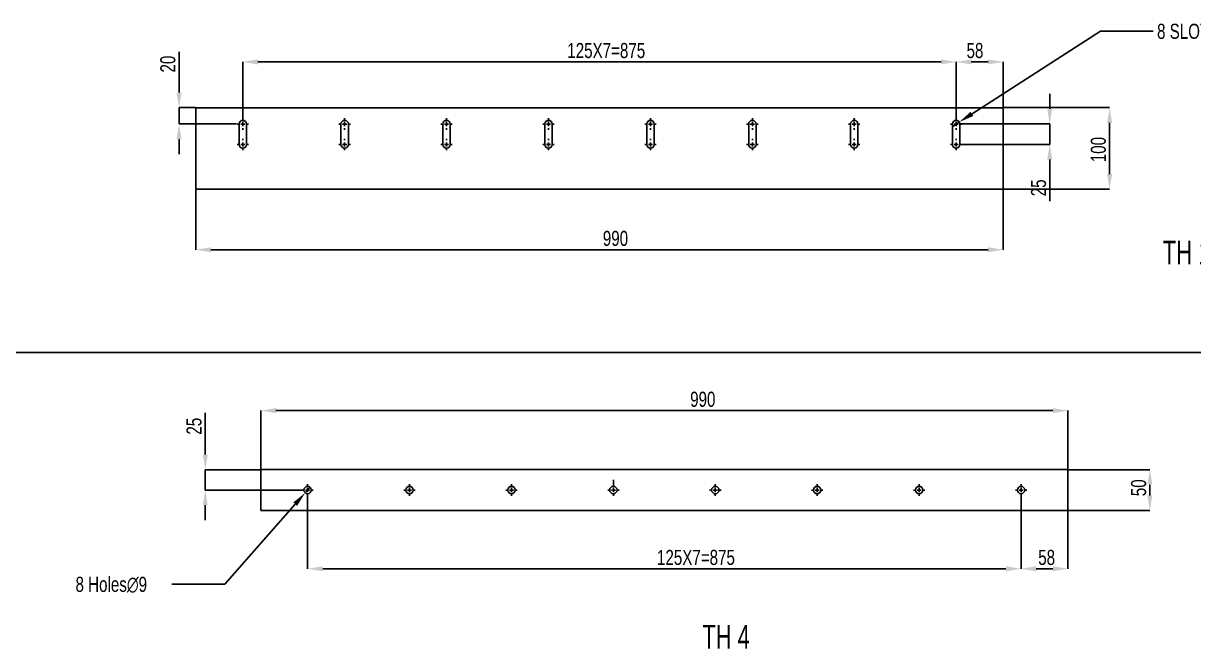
# Model space of a CAD drawing. Header units: millimetres. Extents: x 122 to 2816, y -707 to 556.
# Drawn here: x 1600.7 to 1744.2, y -226.1 to -149.4 of the extents above; entities that cross this region are included whole.
import ezdxf

# ---------------------------------------------------------------- set-up
doc = ezdxf.new("R2010")
doc.units = ezdxf.units.MM
doc.header["$PDSIZE"] = -1
doc.layers.add('FORMAT', color=7, linetype='Continuous')
doc.styles.add('SLDTEXTSTYLE0', font='TXT', dxfattribs={"width": 0.7})
doc.styles.add('SLDTEXTSTYLE10', font='TXT', dxfattribs={"width": 0.6875})
doc.styles.add('SLDTEXTSTYLE7', font='TXT', dxfattribs={"width": 0.75})
doc.dimstyles.new('SLDDIMSTYLE18', dxfattribs={"dimtxt": 1.852083, "dimasz": 1.852083, "dimexe": 0, "dimexo": 0.625, "dimgap": 0.463021, "dimtad": 1, "dimdec": 0, "dimlfac": 10, "dimrnd": 1e-09, "dimzin": 12, "dimtxsty": 'SLDTEXTSTYLE7', "dimsah": 1, "dimcen": 2.5, "dimazin": 3, "dimtfac": 1, "dimtdec": 0, "dimtmove": 0, "dimatfit": 3, "dimfrac": 2, "dimtzin": 12})
doc.dimstyles.new('SLDDIMSTYLE20', dxfattribs={"dimtxt": 1.852083, "dimasz": 1.852083, "dimexe": 0, "dimexo": 0.625, "dimgap": 0.463021, "dimtad": 1, "dimdec": 0, "dimlfac": 10, "dimrnd": 1e-09, "dimzin": 12, "dimtxsty": 'SLDTEXTSTYLE7', "dimblk1": 'NONE', "dimsah": 1, "dimcen": 0, "dimazin": 3, "dimtfac": 1, "dimtdec": 0, "dimtmove": 0, "dimatfit": 3, "dimldrblk": 'NONE', "dimfrac": 2, "dimtzin": 12})
doc.dimstyles.new('SLDDIMSTYLE21', dxfattribs={"dimtxt": 1.852083, "dimasz": 1.852083, "dimexe": 0, "dimexo": 0.625, "dimgap": 0.463021, "dimtad": 1, "dimdec": 0, "dimlfac": 10, "dimrnd": 1e-09, "dimzin": 12, "dimtxsty": 'SLDTEXTSTYLE7', "dimsah": 1, "dimcen": 2.5, "dimazin": 3, "dimtfac": 1, "dimtdec": 0, "dimtmove": 0, "dimatfit": 0, "dimfrac": 2, "dimtzin": 12})
doc.dimstyles.new('SLDDIMSTYLE54', dxfattribs={"dimtxt": 1.852083, "dimasz": 1.852083, "dimexe": 0, "dimexo": 0.625, "dimgap": 0.463021, "dimtad": 1, "dimdec": 0, "dimlfac": 10, "dimrnd": 1e-09, "dimzin": 12, "dimtxsty": 'SLDTEXTSTYLE7', "dimblk1": 'NONE', "dimsah": 1, "dimcen": 0, "dimazin": 3, "dimtfac": 1, "dimtdec": 0, "dimtmove": 0, "dimatfit": 3, "dimldrblk": 'NONE', "dimfrac": 2, "dimtzin": 12})

# ---------------------------------------------------------------- blocks, each defined once
blk = doc.blocks.new('*D1324')
at = {"layer": 'Defpoints', "color": 0}
for p in [(1621.86, -169.74), (1720.86, -169.74), (1720.86, -177.16)]:
    blk.add_point(p, dxfattribs=at)
at = {"layer": 'FORMAT', "color": 0, "lineweight": -2}
for p, q in [((1621.86, -169.81), (1621.86, -177.16)), ((1720.86, -169.81), (1720.86, -177.16)), ((1623.71, -177.16), (1719.01, -177.16))]:
    blk.add_line(p, q, dxfattribs=at)
at = {"layer": 'FORMAT', "color": 0}
for points in [[(1623.71, -176.85), (1623.71, -177.47), (1621.86, -177.16)], [(1719.01, -176.85), (1719.01, -177.47), (1720.86, -177.16)]]:
    blk.add_solid(points, dxfattribs=at)
at = {"layer": 'FORMAT', "color": 0, "insert": (1673.32, -174.84), "char_height": 1.852, "attachment_point": 2, "style": 'SLDTEXTSTYLE7'}
blk.add_mtext('\\A1;990', dxfattribs=at)
blk = doc.blocks.new('*D1325')
at = {"layer": 'Defpoints', "color": 0}
for p in [(1720.86, -159.74), (1733.92, -159.74), (1720.86, -169.74)]:
    blk.add_point(p, dxfattribs=at)
at = {"layer": 'FORMAT', "color": 0, "lineweight": -2}
for p, q in [((1720.92, -159.74), (1733.92, -159.74)), ((1733.92, -167.89), (1733.92, -161.6)), ((1720.92, -169.74), (1733.92, -169.74))]:
    blk.add_line(p, q, dxfattribs=at)
at = {"layer": 'FORMAT', "color": 0}
for points in [[(1733.61, -161.6), (1734.23, -161.6), (1733.92, -159.74)], [(1733.61, -167.89), (1734.23, -167.89), (1733.92, -169.74)]]:
    blk.add_solid(points, dxfattribs=at)
at = {"layer": 'FORMAT', "color": 0, "insert": (1731.61, -164.88), "char_height": 1.852, "attachment_point": 2, "rotation": 90, "style": 'SLDTEXTSTYLE7'}
blk.add_mtext('\\A1;100', dxfattribs=at)
blk = doc.blocks.new('*D1326')
at = {"layer": 'Defpoints', "color": 0}
for p in [(1720.86, -154.13), (1720.86, -159.74), (1715.11, -161.04)]:
    blk.add_point(p, dxfattribs=at)
at = {"layer": 'FORMAT', "color": 0, "lineweight": -2}
for p, q in [((1715.11, -160.98), (1715.11, -154.13)), ((1716.96, -154.13), (1719.01, -154.13)), ((1720.86, -159.68), (1720.86, -154.13))]:
    blk.add_line(p, q, dxfattribs=at)
at = {"layer": 'FORMAT', "color": 0}
for points in [[(1716.96, -153.82), (1716.96, -154.44), (1715.11, -154.13)], [(1719.01, -153.82), (1719.01, -154.44), (1720.86, -154.13)]]:
    blk.add_solid(points, dxfattribs=at)
at = {"layer": 'FORMAT', "color": 0, "insert": (1717.41, -151.81), "char_height": 1.852, "attachment_point": 2, "style": 'SLDTEXTSTYLE7'}
blk.add_mtext('\\A1;58', dxfattribs=at)
blk = doc.blocks.new('*D1327')
at = {"layer": 'Defpoints', "color": 0}
for p in [(1627.61, -154.13), (1627.61, -161.04), (1715.11, -161.04)]:
    blk.add_point(p, dxfattribs=at)
at = {"layer": 'FORMAT', "color": 0, "lineweight": -2}
for p, q in [((1627.61, -160.98), (1627.61, -154.13)), ((1713.26, -154.13), (1629.46, -154.13)), ((1715.11, -160.98), (1715.11, -154.13))]:
    blk.add_line(p, q, dxfattribs=at)
at = {"layer": 'FORMAT', "color": 0}
for points in [[(1629.46, -153.82), (1629.46, -154.44), (1627.61, -154.13)], [(1713.26, -153.82), (1713.26, -154.44), (1715.11, -154.13)]]:
    blk.add_solid(points, dxfattribs=at)
at = {"layer": 'FORMAT', "color": 0, "insert": (1672.19, -151.81), "char_height": 1.8521, "attachment_point": 2, "style": 'SLDTEXTSTYLE7'}
blk.add_mtext('\\A1;125X7=875', dxfattribs=at)
blk = doc.blocks.new('*D1328')
at = {"layer": 'Defpoints', "color": 0}
for p in [(1715.56, -161.74), (1726.58, -161.74), (1715.56, -164.24)]:
    blk.add_point(p, dxfattribs=at)
at = {"layer": 'FORMAT', "color": 0, "lineweight": -2}
for p, q in [((1726.58, -159.89), (1726.58, -158.04)), ((1715.62, -161.74), (1726.58, -161.74)), ((1726.58, -161.74), (1726.58, -164.24)), ((1715.62, -164.24), (1726.58, -164.24)), ((1726.58, -166.1), (1726.58, -171.19))]:
    blk.add_line(p, q, dxfattribs=at)
at = {"layer": 'FORMAT', "color": 0}
for points in [[(1726.27, -159.89), (1726.89, -159.89), (1726.58, -161.74)], [(1726.27, -166.1), (1726.89, -166.1), (1726.58, -164.24)]]:
    blk.add_solid(points, dxfattribs=at)
at = {"layer": 'FORMAT', "color": 0, "insert": (1724.27, -169.57), "char_height": 1.852, "attachment_point": 2, "rotation": 90, "style": 'SLDTEXTSTYLE7'}
blk.add_mtext('\\A1;25', dxfattribs=at)
blk = doc.blocks.new('*D1329')
at = {"layer": 'Defpoints', "color": 0}
for p in [(1714.73, -161.99), (1715.49, -161.5)]:
    blk.add_point(p, dxfattribs=at)
at = {"layer": 'FORMAT', "color": 0, "lineweight": -2}
for p, q in [((1732.79, -150.38), (1717.05, -160.5)), ((1739.28, -150.38), (1732.79, -150.38)), ((1714.73, -161.99), (1715.49, -161.5))]:
    blk.add_line(p, q, dxfattribs=at)
at = {"layer": 'FORMAT', "color": 0}
blk.add_solid([(1716.88, -160.24), (1717.21, -160.76), (1715.49, -161.5)], dxfattribs=at)
at = {"layer": 'FORMAT', "color": 0, "insert": (1739.74, -149.45), "char_height": 1.8521, "attachment_point": 1, "style": 'SLDTEXTSTYLE7'}
blk.add_mtext('\\A1;8 SLOT∅9X25', dxfattribs=at)
blk = doc.blocks.new('_None')
blk = doc.blocks.new('*D1330')
at = {"layer": 'Defpoints', "color": 0}
for p in [(1619.8, -159.74), (1621.86, -159.74), (1626.91, -161.74)]:
    blk.add_point(p, dxfattribs=at)
at = {"layer": 'FORMAT', "color": 0, "lineweight": -2}
for p, q in [((1619.8, -157.89), (1619.8, -152.9)), ((1621.8, -159.74), (1619.8, -159.74)), ((1619.8, -161.74), (1619.8, -159.74)), ((1626.85, -161.74), (1619.8, -161.74)), ((1619.8, -163.6), (1619.8, -165.45))]:
    blk.add_line(p, q, dxfattribs=at)
at = {"layer": 'FORMAT', "color": 0}
for points in [[(1619.49, -157.89), (1620.11, -157.89), (1619.8, -159.74)], [(1619.49, -163.6), (1620.11, -163.6), (1619.8, -161.74)]]:
    blk.add_solid(points, dxfattribs=at)
at = {"layer": 'FORMAT', "color": 0, "insert": (1617.49, -154.4), "char_height": 1.852, "attachment_point": 2, "rotation": 90, "style": 'SLDTEXTSTYLE7'}
blk.add_mtext('\\A1;20', dxfattribs=at)
blk = doc.blocks.new('SW_CENTERMARKSYMBOL_116')
at = {"layer": 'FORMAT', "color": 0}
for p, q in [((-0.5, 0), (-0.7, 0)), ((0, 0), (-0.25, 0)), ((0, 0.5), (0, 0.7)), ((0, 0), (0, 0.25)), ((0, 0), (0, -0.25)), ((0, 0), (0.25, 0)), ((0.5, 0), (0.7, 0)), ((0, -0.5), (0, -0.7)), ((-0.5, -2.5), (-0.7, -2.5)), ((0, -2.5), (-0.25, -2.5)), ((0, -2), (0, -1.8)), ((0, -2.5), (0, -2.25)), ((0, -2.5), (0, -2.75)), ((0, -2.5), (0.25, -2.5)), ((0.5, -2.5), (0.7, -2.5)), ((0, -3), (0, -3.2))]:
    blk.add_line(p, q, dxfattribs=at)
blk = doc.blocks.new('SW_CENTERMARKSYMBOL_117')
at = {"layer": 'FORMAT', "color": 0}
for p, q in [((-0.5, 0), (-0.7, 0)), ((0, 0), (-0.25, 0)), ((0, 0.5), (0, 0.7)), ((0, 0), (0, 0.25)), ((0, 0), (0, -0.25)), ((0, 0), (0.25, 0)), ((0.5, 0), (0.7, 0)), ((0, -0.5), (0, -0.7)), ((-0.5, -2.5), (-0.7, -2.5)), ((0, -2.5), (-0.25, -2.5)), ((0, -2), (0, -1.8)), ((0, -2.5), (0, -2.25)), ((0, -2.5), (0, -2.75)), ((0, -2.5), (0.25, -2.5)), ((0.5, -2.5), (0.7, -2.5)), ((0, -3), (0, -3.2))]:
    blk.add_line(p, q, dxfattribs=at)
blk = doc.blocks.new('SW_CENTERMARKSYMBOL_118')
at = {"layer": 'FORMAT', "color": 0}
for p, q in [((-0.5, 0), (-0.7, 0)), ((0, 0), (-0.25, 0)), ((0, 0.5), (0, 0.7)), ((0, 0), (0, 0.25)), ((0, 0), (0, -0.25)), ((0, 0), (0.25, 0)), ((0.5, 0), (0.7, 0)), ((0, -0.5), (0, -0.7)), ((-0.5, -2.5), (-0.7, -2.5)), ((0, -2.5), (-0.25, -2.5)), ((0, -2), (0, -1.8)), ((0, -2.5), (0, -2.25)), ((0, -2.5), (0, -2.75)), ((0, -2.5), (0.25, -2.5)), ((0.5, -2.5), (0.7, -2.5)), ((0, -3), (0, -3.2))]:
    blk.add_line(p, q, dxfattribs=at)
blk = doc.blocks.new('SW_CENTERMARKSYMBOL_119')
at = {"layer": 'FORMAT', "color": 0}
for p, q in [((-0.5, 0), (-0.7, 0)), ((0, 0), (-0.25, 0)), ((0, 0.5), (0, 0.7)), ((0, 0), (0, 0.25)), ((0, 0), (0, -0.25)), ((0, 0), (0.25, 0)), ((0.5, 0), (0.7, 0)), ((0, -0.5), (0, -0.7)), ((-0.5, -2.5), (-0.7, -2.5)), ((0, -2.5), (-0.25, -2.5)), ((0, -2), (0, -1.8)), ((0, -2.5), (0, -2.25)), ((0, -2.5), (0, -2.75)), ((0, -2.5), (0.25, -2.5)), ((0.5, -2.5), (0.7, -2.5)), ((0, -3), (0, -3.2))]:
    blk.add_line(p, q, dxfattribs=at)
blk = doc.blocks.new('SW_CENTERMARKSYMBOL_120')
at = {"layer": 'FORMAT', "color": 0}
for p, q in [((-0.5, 0), (-0.7, 0)), ((0, 0), (-0.25, 0)), ((0, 0.5), (0, 0.7)), ((0, 0), (0, 0.25)), ((0, 0), (0, -0.25)), ((0, 0), (0.25, 0)), ((0.5, 0), (0.7, 0)), ((0, -0.5), (0, -0.7)), ((-0.5, -2.5), (-0.7, -2.5)), ((0, -2.5), (-0.25, -2.5)), ((0, -2), (0, -1.8)), ((0, -2.5), (0, -2.25)), ((0, -2.5), (0, -2.75)), ((0, -2.5), (0.25, -2.5)), ((0.5, -2.5), (0.7, -2.5)), ((0, -3), (0, -3.2))]:
    blk.add_line(p, q, dxfattribs=at)
blk = doc.blocks.new('SW_CENTERMARKSYMBOL_121')
at = {"layer": 'FORMAT', "color": 0}
for p, q in [((-0.5, 0), (-0.7, 0)), ((0, 0), (-0.25, 0)), ((0, 0.5), (0, 0.7)), ((0, 0), (0, 0.25)), ((0, 0), (0, -0.25)), ((0, 0), (0.25, 0)), ((0.5, 0), (0.7, 0)), ((0, -0.5), (0, -0.7)), ((-0.5, -2.5), (-0.7, -2.5)), ((0, -2.5), (-0.25, -2.5)), ((0, -2), (0, -1.8)), ((0, -2.5), (0, -2.25)), ((0, -2.5), (0, -2.75)), ((0, -2.5), (0.25, -2.5)), ((0.5, -2.5), (0.7, -2.5)), ((0, -3), (0, -3.2))]:
    blk.add_line(p, q, dxfattribs=at)
blk = doc.blocks.new('SW_CENTERMARKSYMBOL_122')
at = {"layer": 'FORMAT', "color": 0}
for p, q in [((-0.5, 0), (-0.7, 0)), ((0, 0), (-0.25, 0)), ((0, 0.5), (0, 0.7)), ((0, 0), (0, 0.25)), ((0, 0), (0, -0.25)), ((0, 0), (0.25, 0)), ((0.5, 0), (0.7, 0)), ((0, -0.5), (0, -0.7)), ((-0.5, -2.5), (-0.7, -2.5)), ((0, -2.5), (-0.25, -2.5)), ((0, -2), (0, -1.8)), ((0, -2.5), (0, -2.25)), ((0, -2.5), (0, -2.75)), ((0, -2.5), (0.25, -2.5)), ((0.5, -2.5), (0.7, -2.5)), ((0, -3), (0, -3.2))]:
    blk.add_line(p, q, dxfattribs=at)
blk = doc.blocks.new('SW_CENTERMARKSYMBOL_123')
at = {"layer": 'FORMAT', "color": 0}
for p, q in [((-0.5, 0), (-0.7, 0)), ((0, 0), (-0.25, 0)), ((0, 0.5), (0, 0.7)), ((0, 0), (0, 0.25)), ((0, 0), (0, -0.25)), ((0, 0), (0.25, 0)), ((0.5, 0), (0.7, 0)), ((0, -0.5), (0, -0.7)), ((-0.5, -2.5), (-0.7, -2.5)), ((0, -2.5), (-0.25, -2.5)), ((0, -2), (0, -1.8)), ((0, -2.5), (0, -2.25)), ((0, -2.5), (0, -2.75)), ((0, -2.5), (0.25, -2.5)), ((0.5, -2.5), (0.7, -2.5)), ((0, -3), (0, -3.2))]:
    blk.add_line(p, q, dxfattribs=at)
blk = doc.blocks.new('*D1331')
at = {"layer": 'Defpoints', "color": 0}
for p in [(1629.81, -196.88), (1629.81, -204.12), (1728.81, -204.12)]:
    blk.add_point(p, dxfattribs=at)
at = {"layer": 'FORMAT', "color": 0, "lineweight": -2}
for p, q in [((1629.81, -204.05), (1629.81, -196.88)), ((1726.96, -196.88), (1631.67, -196.88)), ((1728.81, -204.05), (1728.81, -196.88))]:
    blk.add_line(p, q, dxfattribs=at)
at = {"layer": 'FORMAT', "color": 0}
for points in [[(1631.67, -196.57), (1631.67, -197.19), (1629.81, -196.88)], [(1726.96, -196.57), (1726.96, -197.19), (1728.81, -196.88)]]:
    blk.add_solid(points, dxfattribs=at)
at = {"layer": 'FORMAT', "color": 0, "insert": (1684.03, -194.56), "char_height": 1.852, "attachment_point": 2, "style": 'SLDTEXTSTYLE7'}
blk.add_mtext('\\A1;990', dxfattribs=at)
blk = doc.blocks.new('*D1332')
at = {"layer": 'Defpoints', "color": 0}
for p in [(1728.81, -204.12), (1738.86, -204.12), (1728.81, -209.12)]:
    blk.add_point(p, dxfattribs=at)
at = {"layer": 'FORMAT', "color": 0, "lineweight": -2}
for p, q in [((1728.88, -204.12), (1738.86, -204.12)), ((1738.86, -207.27), (1738.86, -205.97)), ((1728.88, -209.12), (1738.86, -209.12))]:
    blk.add_line(p, q, dxfattribs=at)
at = {"layer": 'FORMAT', "color": 0}
for points in [[(1738.56, -205.97), (1739.17, -205.97), (1738.86, -204.12)], [(1738.56, -207.27), (1739.17, -207.27), (1738.86, -209.12)]]:
    blk.add_solid(points, dxfattribs=at)
at = {"layer": 'FORMAT', "color": 0, "insert": (1736.55, -206.34), "char_height": 1.852, "attachment_point": 2, "rotation": 90, "style": 'SLDTEXTSTYLE7'}
blk.add_mtext('\\A1;50', dxfattribs=at)
blk = doc.blocks.new('*D1333')
at = {"layer": 'Defpoints', "color": 0}
for p in [(1723.06, -207.32), (1728.81, -209.12), (1728.81, -216.27)]:
    blk.add_point(p, dxfattribs=at)
at = {"layer": 'FORMAT', "color": 0, "lineweight": -2}
for p, q in [((1723.06, -207.38), (1723.06, -216.27)), ((1728.81, -209.18), (1728.81, -216.27)), ((1724.92, -216.27), (1726.96, -216.27))]:
    blk.add_line(p, q, dxfattribs=at)
at = {"layer": 'FORMAT', "color": 0}
for points in [[(1724.92, -215.96), (1724.92, -216.58), (1723.06, -216.27)], [(1726.96, -215.96), (1726.96, -216.58), (1728.81, -216.27)]]:
    blk.add_solid(points, dxfattribs=at)
at = {"layer": 'FORMAT', "color": 0, "insert": (1726.2, -213.95), "char_height": 1.852, "attachment_point": 2, "style": 'SLDTEXTSTYLE7'}
blk.add_mtext('\\A1;58', dxfattribs=at)
blk = doc.blocks.new('*D1334')
at = {"layer": 'Defpoints', "color": 0}
for p in [(1623.01, -204.12), (1629.81, -204.12), (1634.86, -206.62)]:
    blk.add_point(p, dxfattribs=at)
at = {"layer": 'FORMAT', "color": 0, "lineweight": -2}
for p, q in [((1623.01, -202.27), (1623.01, -197.17)), ((1629.75, -204.12), (1623.01, -204.12)), ((1623.01, -206.62), (1623.01, -204.12)), ((1634.8, -206.62), (1623.01, -206.62)), ((1623.01, -208.47), (1623.01, -210.32))]:
    blk.add_line(p, q, dxfattribs=at)
at = {"layer": 'FORMAT', "color": 0}
for points in [[(1622.71, -202.27), (1623.32, -202.27), (1623.01, -204.12)], [(1622.71, -208.47), (1623.32, -208.47), (1623.01, -206.62)]]:
    blk.add_solid(points, dxfattribs=at)
at = {"layer": 'FORMAT', "color": 0, "insert": (1620.7, -198.79), "char_height": 1.852, "attachment_point": 2, "rotation": 90, "style": 'SLDTEXTSTYLE7'}
blk.add_mtext('\\A1;25', dxfattribs=at)
blk = doc.blocks.new('*D1335')
at = {"layer": 'Defpoints', "color": 0}
for p in [(1635.86, -206.28), (1635.27, -206.96)]:
    blk.add_point(p, dxfattribs=at)
at = {"layer": 'FORMAT', "color": 0, "lineweight": -2}
for p, q in [((1635.86, -206.28), (1635.27, -206.96)), ((1625.41, -218.17), (1634.04, -208.35)), ((1618.91, -218.17), (1625.41, -218.17))]:
    blk.add_line(p, q, dxfattribs=at)
at = {"layer": 'FORMAT', "color": 0}
blk.add_solid([(1633.81, -208.14), (1634.28, -208.55), (1635.27, -206.96)], dxfattribs=at)
at = {"layer": 'FORMAT', "color": 0, "insert": (1607.1, -217.25), "char_height": 1.8521, "attachment_point": 1, "style": 'SLDTEXTSTYLE7'}
blk.add_mtext('\\A1;8 Holes∅9', dxfattribs=at)
blk = doc.blocks.new('*D1336')
at = {"layer": 'Defpoints', "color": 0}
for p in [(1635.56, -207.32), (1723.06, -207.32), (1635.56, -216.27)]:
    blk.add_point(p, dxfattribs=at)
at = {"layer": 'FORMAT', "color": 0, "lineweight": -2}
for p, q in [((1635.56, -207.38), (1635.56, -216.27)), ((1723.06, -207.38), (1723.06, -216.27)), ((1721.21, -216.27), (1637.42, -216.27))]:
    blk.add_line(p, q, dxfattribs=at)
at = {"layer": 'FORMAT', "color": 0}
for points in [[(1637.42, -215.96), (1637.42, -216.58), (1635.56, -216.27)], [(1721.21, -215.96), (1721.21, -216.58), (1723.06, -216.27)]]:
    blk.add_solid(points, dxfattribs=at)
at = {"layer": 'FORMAT', "color": 0, "insert": (1683.19, -213.95), "char_height": 1.8521, "attachment_point": 2, "style": 'SLDTEXTSTYLE7'}
blk.add_mtext('\\A1;125X7=875', dxfattribs=at)
blk = doc.blocks.new('SW_CENTERMARKSYMBOL_124')
at = {"layer": 'FORMAT', "color": 0}
for p, q in [((-0.5, 0), (-0.7, 0)), ((0, 0), (-0.25, 0)), ((0, 0.5), (0, 0.7)), ((0, 0), (0, 0.25)), ((0, 0), (0, -0.25)), ((0, 0), (0.25, 0)), ((0.5, 0), (0.7, 0)), ((0, -0.5), (0, -0.7))]:
    blk.add_line(p, q, dxfattribs=at)
blk = doc.blocks.new('SW_CENTERMARKSYMBOL_125')
at = {"layer": 'FORMAT', "color": 0}
for p, q in [((-0.5, 0), (-0.7, 0)), ((0, 0), (-0.25, 0)), ((0, 0.5), (0, 0.7)), ((0, 0), (0, 0.25)), ((0, 0), (0, -0.25)), ((0, 0), (0.25, 0)), ((0.5, 0), (0.7, 0)), ((0, -0.5), (0, -0.7))]:
    blk.add_line(p, q, dxfattribs=at)
blk = doc.blocks.new('SW_CENTERMARKSYMBOL_126')
at = {"layer": 'FORMAT', "color": 0}
for p, q in [((-0.5, 0), (-0.7, 0)), ((0, 0), (-0.25, 0)), ((0, 0.5), (0, 0.7)), ((0, 0), (0, 0.25)), ((0, 0), (0, -0.25)), ((0, 0), (0.25, 0)), ((0.5, 0), (0.7, 0)), ((0, -0.5), (0, -0.7))]:
    blk.add_line(p, q, dxfattribs=at)
blk = doc.blocks.new('SW_CENTERMARKSYMBOL_127')
at = {"layer": 'FORMAT', "color": 0}
for p, q in [((-0.5, 0), (-0.7, 0)), ((0, 0), (-0.25, 0)), ((0, 0.5), (0, 1.27)), ((0, 0), (0, 0.25)), ((0, 0), (0, -0.25)), ((0, 0), (0.25, 0)), ((0.5, 0), (0.7, 0)), ((0, -0.5), (0, -0.7))]:
    blk.add_line(p, q, dxfattribs=at)
blk = doc.blocks.new('SW_CENTERMARKSYMBOL_128')
at = {"layer": 'FORMAT', "color": 0}
for p, q in [((-0.5, 0), (-0.7, 0)), ((0, 0), (-0.25, 0)), ((0, 0.5), (0, 0.7)), ((0, 0), (0, 0.25)), ((0, 0), (0, -0.25)), ((0, 0), (0.25, 0)), ((0.5, 0), (0.7, 0)), ((0, -0.5), (0, -0.7))]:
    blk.add_line(p, q, dxfattribs=at)
blk = doc.blocks.new('SW_CENTERMARKSYMBOL_129')
at = {"layer": 'FORMAT', "color": 0}
for p, q in [((-0.5, 0), (-0.7, 0)), ((0, 0), (-0.25, 0)), ((0, 0.5), (0, 0.7)), ((0, 0), (0, 0.25)), ((0, 0), (0, -0.25)), ((0, 0), (0.25, 0)), ((0.5, 0), (0.7, 0)), ((0, -0.5), (0, -0.7))]:
    blk.add_line(p, q, dxfattribs=at)
blk = doc.blocks.new('SW_CENTERMARKSYMBOL_130')
at = {"layer": 'FORMAT', "color": 0}
for p, q in [((-0.5, 0), (-0.7, 0)), ((0, 0), (-0.25, 0)), ((0, 0.5), (0, 0.7)), ((0, 0), (0, 0.25)), ((0, 0), (0, -0.25)), ((0, 0), (0.25, 0)), ((0.5, 0), (0.7, 0)), ((0, -0.5), (0, -0.7))]:
    blk.add_line(p, q, dxfattribs=at)
blk = doc.blocks.new('SW_CENTERMARKSYMBOL_131')
at = {"layer": 'FORMAT', "color": 0}
for p, q in [((-0.5, 0), (-0.7, 0)), ((0, 0), (-0.25, 0)), ((0, 0.5), (0, 0.7)), ((0, 0), (0, 0.25)), ((0, 0), (0, -0.25)), ((0, 0), (0.25, 0)), ((0.5, 0), (0.7, 0)), ((0, -0.5), (0, -0.7))]:
    blk.add_line(p, q, dxfattribs=at)

msp = doc.modelspace()

# ---------------------------------------------------------------- linework, layer by layer
at = {"color": 7, "linetype": 'Continuous', "lineweight": 25}
for p, q in [((1720.858612, -159.744869), (1621.858612, -159.744869)), ((1621.858612, -159.744869), (1621.858612, -169.744869)), ((1720.858612, -169.744869), (1720.858612, -159.744869)), ((1627.158612, -161.744869), (1627.158612, -164.244869)), ((1628.058612, -164.244869), (1628.058612, -161.744869)), ((1639.658612, -161.744869), (1639.658612, -164.244869)), ((1640.558612, -164.244869), (1640.558612, -161.744869)), ((1652.158612, -161.744869), (1652.158612, -164.244869)), ((1653.058612, -164.244869), (1653.058612, -161.744869)), ((1664.658612, -161.744869), (1664.658612, -164.244869)), ((1665.558612, -164.244869), (1665.558612, -161.744869)), ((1677.158612, -161.744869), (1677.158612, -164.244869)), ((1678.058612, -164.244869), (1678.058612, -161.744869)), ((1689.658612, -161.744869), (1689.658612, -164.244869)), ((1690.558612, -164.244869), (1690.558612, -161.744869)), ((1702.158612, -161.744869), (1702.158612, -164.244869)), ((1703.058612, -164.244869), (1703.058612, -161.744869)), ((1714.658612, -161.744869), (1714.658612, -164.244869)), ((1715.558612, -164.244869), (1715.558612, -161.744869)), ((1621.858612, -169.744869), (1720.858612, -169.744869)), ((1728.814046, -204.117336), (1629.814046, -204.117336)), ((1629.814046, -204.117336), (1629.814046, -209.117336)), ((1728.814046, -209.117336), (1728.814046, -204.117336)), ((1629.814046, -209.117336), (1728.814046, -209.117336))]:
    msp.add_line(p, q, dxfattribs=at)
for centre in [(1635.564046, -206.617336), (1648.064046, -206.617336), (1660.564046, -206.617336), (1673.064046, -206.617336), (1685.564046, -206.617336), (1698.064046, -206.617336), (1710.564046, -206.617336), (1723.064046, -206.617336)]:
    msp.add_circle(centre, 0.45, dxfattribs=at)
for centre, start, end in [((1627.608612, -161.744869), 360, 180), ((1640.108612, -161.744869), 0, 180), ((1652.608612, -161.744869), 360, 180), ((1665.108612, -161.744869), 0, 180), ((1677.608612, -161.744869), 360, 180), ((1690.108612, -161.744869), 360, 180), ((1702.608612, -161.744869), 360, 180), ((1715.108612, -161.744869), 0, 180), ((1627.608612, -164.244869), 180, 0), ((1640.108612, -164.244869), 180, 0), ((1652.608612, -164.244869), 180, 360), ((1665.108612, -164.244869), 180, 360), ((1677.608612, -164.244869), 180, 0), ((1690.108612, -164.244869), 180, 0), ((1702.608612, -164.244869), 180, 360), ((1715.108612, -164.244869), 180, 0)]:
    msp.add_arc(centre, 0.45, start, end, dxfattribs=at)
at = {"layer": 'FORMAT'}
msp.add_line((1591.781941, -189.750153), (1782.44683, -189.750153), dxfattribs=at)

# ---------------------------------------------------------------- block references
for name, p in [('SW_CENTERMARKSYMBOL_123', (1627.608612, -161.744869)), ('SW_CENTERMARKSYMBOL_122', (1640.108612, -161.744869)), ('SW_CENTERMARKSYMBOL_121', (1652.608612, -161.744869)), ('SW_CENTERMARKSYMBOL_120', (1665.108612, -161.744869)), ('SW_CENTERMARKSYMBOL_119', (1677.608612, -161.744869)), ('SW_CENTERMARKSYMBOL_118', (1690.108612, -161.744869)), ('SW_CENTERMARKSYMBOL_117', (1702.608612, -161.744869)), ('SW_CENTERMARKSYMBOL_116', (1715.108612, -161.744869)), ('SW_CENTERMARKSYMBOL_124', (1635.564046, -206.617336)), ('SW_CENTERMARKSYMBOL_125', (1648.064046, -206.617336)), ('SW_CENTERMARKSYMBOL_126', (1660.564046, -206.617336)), ('SW_CENTERMARKSYMBOL_127', (1673.064046, -206.617336)), ('SW_CENTERMARKSYMBOL_128', (1685.564046, -206.617336)), ('SW_CENTERMARKSYMBOL_129', (1698.064046, -206.617336)), ('SW_CENTERMARKSYMBOL_130', (1710.564046, -206.617336)), ('SW_CENTERMARKSYMBOL_131', (1723.064046, -206.617336))]:
    msp.add_blockref(name, p, dxfattribs=at)

# ---------------------------------------------------------------- texts
at = {"layer": 'FORMAT', "char_height": 2.9104167, "attachment_point": 1}
for s, insert, style in [('TH 10', (1740.430798, -176.048418), 'SLDTEXTSTYLE0'), ('TH 4', (1683.991677, -223.144329), 'SLDTEXTSTYLE10')]:
    msp.add_mtext(s, dxfattribs=dict(at, insert=insert, style=style))

# ---------------------------------------------------------------- dimensions: what is measured, and where the dimension line sits
at = {"layer": 'FORMAT'}
for p1, p2, text, dimstyle, picture, middle in [((1714.730091, -161.988224), (1715.487134, -161.501514), '8 SLOT<>X25', 'SLDDIMSTYLE54', '*D1329', (1747.151354, -150.378953)), ((1635.861033, -206.279255), (1635.267059, -206.955417), '8 Holes<>', 'SLDDIMSTYLE20', '*D1335', (1612.776653, -218.17226))]:
    dim = msp.add_diameter_dim_2p(p1=p1, p2=p2, text=text, dimstyle=dimstyle, dxfattribs=at)
    dim.commit()
    dim.dimension.update_dxf_attribs({"geometry": picture, "text_midpoint": middle, "dimtype": 163})
for base, p1, p2, picture, middle in [((1627.608612, -154.128961), (1715.108612, -161.044869), (1627.608612, -161.044869), '*D1327', (1672.190069, -154.128961)), ((1635.564046, -216.268027), (1723.064046, -207.317336), (1635.564046, -207.317336), '*D1336', (1683.188145, -216.268027))]:
    dim = msp.add_linear_dim(base=base, p1=p1, p2=p2, text='125X7=<>', dimstyle='SLDDIMSTYLE18', dxfattribs=at)
    dim.commit()
    dim.dimension.update_dxf_attribs({"geometry": picture, "text_midpoint": middle, "dimtype": 160})
for base, p1, p2, dimstyle, picture, middle in [((1720.8586124038, -154.1289610747), (1715.1086124038, -161.044869164), (1720.8586124038, -159.744869164), 'SLDDIMSTYLE21', '*D1326', (1717.4096866647, -154.1289610747)), ((1720.858612, -177.159539), (1621.858612, -169.744869), (1720.858612, -169.744869), 'SLDDIMSTYLE18', '*D1324', (1673.318034, -177.159539)), ((1629.814046, -196.877835), (1728.814046, -204.117336), (1629.814046, -204.117336), 'SLDDIMSTYLE18', '*D1331', (1684.027237, -196.877835)), ((1728.8140457171, -216.2680274432), (1723.0640457171, -207.3173362123), (1728.8140457171, -209.1173362123), 'SLDDIMSTYLE21', '*D1333', (1726.2019198933, -216.2680274432))]:
    dim = msp.add_linear_dim(base=base, p1=p1, p2=p2, dimstyle=dimstyle, dxfattribs=at)
    dim.commit()
    dim.dimension.update_dxf_attribs({"geometry": picture, "text_midpoint": middle, "dimtype": 160})
for base, p1, p2, picture, middle in [((1619.80078, -159.744869), (1626.908612, -161.744869), (1621.858612, -159.744869), '*D1330', (1619.80078, -154.40174)), ((1726.582875, -161.744869), (1715.558612, -164.244869), (1715.558612, -161.744869), '*D1328', (1726.582875, -169.569609)), ((1733.920219, -159.744869), (1720.858612, -169.744869), (1720.858612, -159.744869), '*D1325', (1733.920219, -164.881775)), ((1623.014736, -204.117336), (1634.864046, -206.617336), (1629.814046, -204.117336), '*D1334', (1623.014736, -198.792597)), ((1738.864479, -204.117336), (1728.814046, -209.117336), (1728.814046, -204.117336), '*D1332', (1738.864479, -206.335334))]:
    dim = msp.add_linear_dim(base=base, p1=p1, p2=p2, angle=90, dimstyle='SLDDIMSTYLE21', dxfattribs=at)
    dim.commit()
    dim.dimension.update_dxf_attribs({"geometry": picture, "text_midpoint": middle, "dimtype": 160})

doc.saveas('drawing.dxf')
